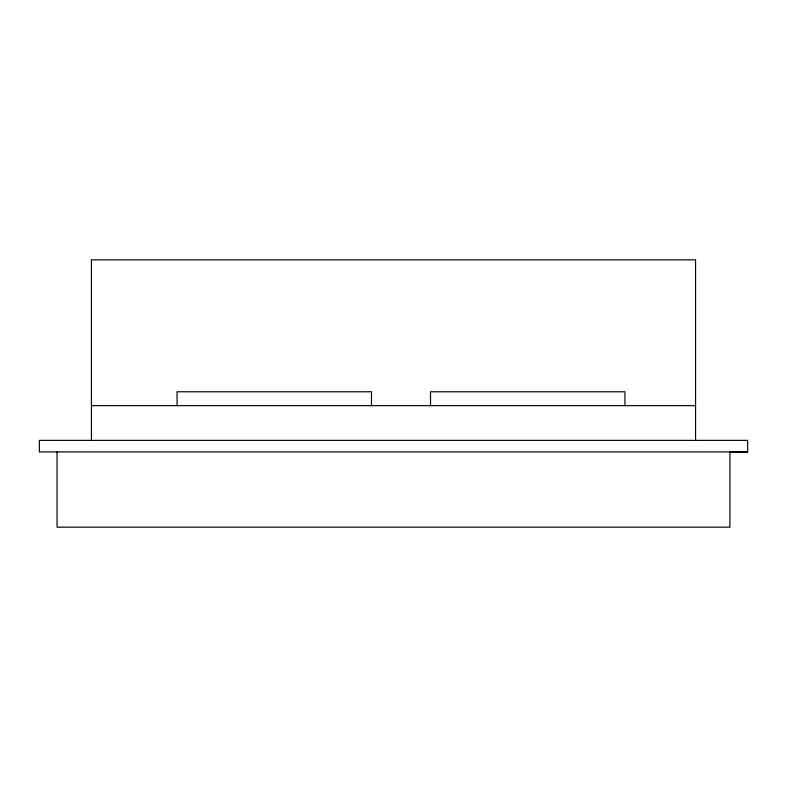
<?xml version="1.0" encoding="UTF-8"?>
<svg xmlns="http://www.w3.org/2000/svg" width="787" height="787" viewBox="0 0 787 787"><rect width="100%" height="100%" fill="white"/><g stroke="black" fill="none" stroke-linecap="round" stroke-linejoin="round"><path stroke-width="1.18" d="M91.43 405.649L430.341 405.649M695.57 405.649L430.509 405.649L430.509 391.769L624.947 391.769L624.947 405.649M747.65 451.935L39.35 451.935L39.35 440.376L747.65 440.376L747.65 452.23L729.942 452.23M729.942 451.935L729.942 527.172L57.057 527.172L57.057 451.935M695.57 440.376L695.57 259.828L91.43 259.828L91.43 440.376M371.484 405.649L371.484 391.769L177.055 391.769L177.055 405.649"/></g></svg>
